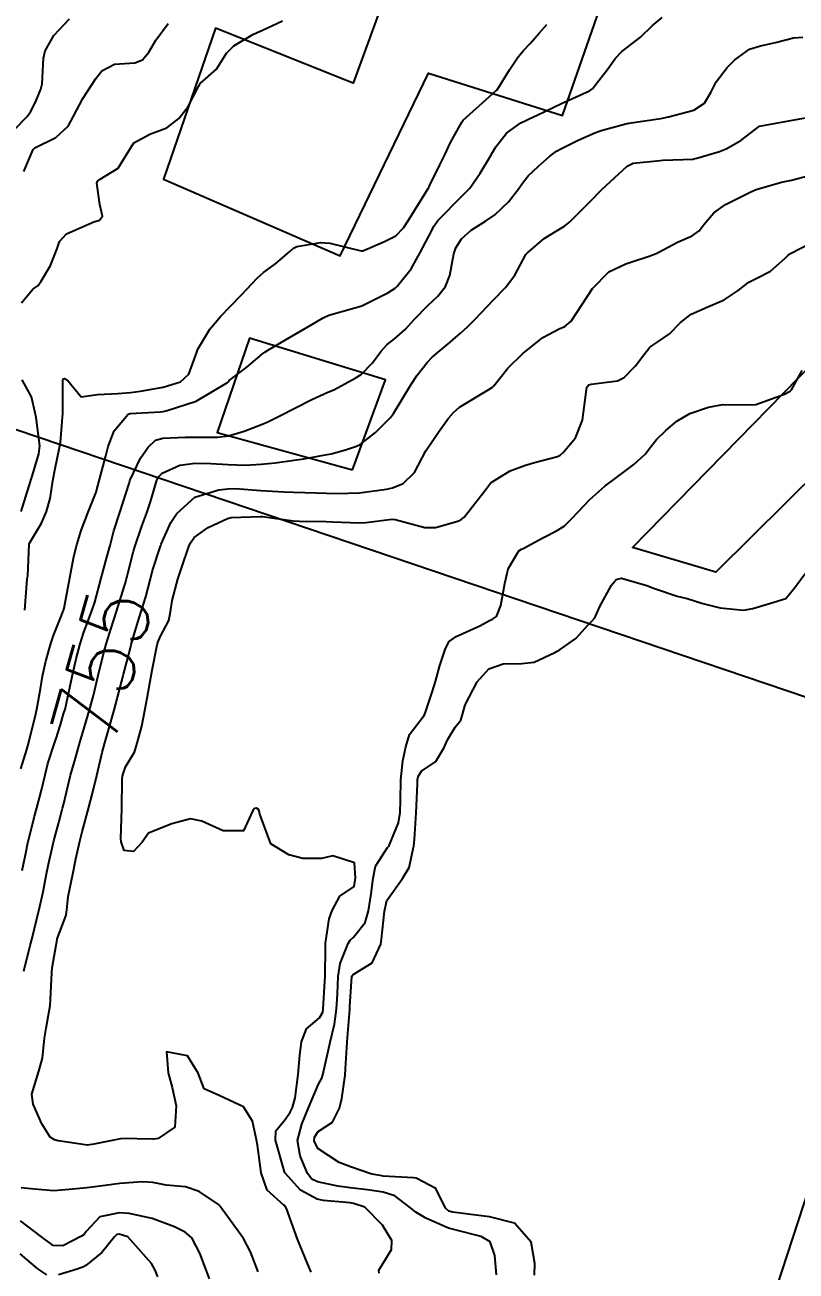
# Model space of a CAD drawing. Header units: metres. Extents: x 318500 to 325275, y 7408834 to 7428799.
# Drawn here: x 323935.6 to 323982.5, y 7420168.2 to 7420244 of the extents above; entities that cross this region are included whole.
import ezdxf
from ezdxf.enums import TextEntityAlignment as Align

# ---------------------------------------------------------------- set-up
doc = ezdxf.new("R2010")
doc.units = ezdxf.units.M
doc.header["$MEASUREMENT"] = 0
for name, color, linetype in [('Cemitério', 206, 'Continuous'), ('Cotas', 45, 'Continuous'), ('Curvas de Nivel 1m', 11, 'Continuous'), ('Curvas de Nivel 5m', 15, 'Continuous'), ('Edificações', 30, 'Continuous'), ('Vias Primárias', 230, 'Continuous')]:
    doc.layers.add(name, color=color, linetype=linetype)
doc.styles.add('Style-STANDARD', font='STANDARD.shx')

msp = doc.modelspace()

# ---------------------------------------------------------------- linework, layer by layer
at = {"layer": 'Cemitério'}
msp.add_lwpolyline([(323974.526, 7420146.416), (323992.042, 7420200.075), (323901.075, 7420230.882), (323879.8, 7420180.568), (323974.526, 7420146.416)], dxfattribs=at)
at = {"layer": 'Curvas de Nivel 1m', "flags": 128}
for points, elevation in [([(323934.254, 7420236.842), (323935.773, 7420238.407), (323935.989, 7420238.689), (323936.283, 7420239.275), (323936.623, 7420240.068), (323936.695, 7420240.396), (323936.778, 7420241.94), (323936.87, 7420242.395), (323937.405, 7420243.324), (323938.35, 7420244.338)], 749), ([(323935.392, 7420198.758), (323935.763, 7420199.929), (323935.868, 7420200.3), (323935.89, 7420200.399), (323936.265, 7420201.923), (323936.37, 7420202.394), (323936.586, 7420203.619), (323936.721, 7420204.391), (323936.916, 7420205.307), (323937.213, 7420206.386), (323937.382, 7420206.86), (323937.876, 7420208.082), (323937.958, 7420208.3), (323937.982, 7420208.378), (323938.023, 7420208.519), (323938.378, 7420210.373), (323938.626, 7420211.663), (323938.801, 7420212.367), (323939.067, 7420213.239), (323939.499, 7420214.357), (323939.972, 7420215.57), (323940.179, 7420216.347), (323940.555, 7420217.788), (323940.707, 7420218.34), (323941.06, 7420219.299), (323941.916, 7420220.322), (323942.04, 7420220.352), (323943.888, 7420220.455), (323944.042, 7420220.48), (323944.282, 7420220.536), (323946.048, 7420221.107), (323947.954, 7420222.242), (323948.009, 7420222.292), (323948.062, 7420222.358), (323949.138, 7420223.166), (323950.086, 7420223.983), (323950.221, 7420224.085), (323950.441, 7420224.215), (323951.473, 7420224.826), (323952.105, 7420225.19), (323952.739, 7420225.553), (323953.774, 7420226.165), (323954.122, 7420226.337), (323955.542, 7420226.73), (323956.128, 7420226.901), (323957.696, 7420227.677), (323958.139, 7420227.972), (323958.291, 7420228.108), (323959.113, 7420229.139), (323959.641, 7420230.088), (323959.822, 7420230.438), (323960.186, 7420231.121), (323960.513, 7420231.759), (323960.742, 7420232.075), (323962.215, 7420233.581), (323962.672, 7420234.053), (323963.314, 7420234.964), (323963.959, 7420236.034), (323964.066, 7420236.22), (323964.258, 7420236.56), (323964.905, 7420237.389), (323965.79, 7420238.015), (323966.118, 7420238.175), (323966.282, 7420238.255), (323966.773, 7420238.491), (323968.292, 7420239.213), (323969.949, 7420239.955), (323970.155, 7420240.099), (323970.305, 7420240.314), (323971.025, 7420241.238), (323971.542, 7420241.938), (323971.926, 7420242.344), (323972.341, 7420242.67), (323973.047, 7420243.223), (323973.761, 7420243.909), (323974.365, 7420244.42)], 753), ([(323935.446, 7420227.084), (323936.133, 7420227.908), (323936.432, 7420228.101), (323936.628, 7420228.395), (323937.207, 7420229.337), (323937.607, 7420230.386), (323937.752, 7420230.807), (323938.179, 7420231.281), (323939.827, 7420231.996), (323940.187, 7420232.097), (323940.359, 7420232.347), (323940.2, 7420233.049), (323940.008, 7420234.353), (323940.078, 7420234.496), (323940.224, 7420234.598), (323941.303, 7420235.265), (323941.959, 7420236.324), (323942.255, 7420236.8), (323943.233, 7420237.337), (323944.264, 7420237.717), (323945.002, 7420238.289), (323945.556, 7420239.006), (323946.222, 7420240.271), (323946.247, 7420240.324), (323946.302, 7420240.398), (323947.295, 7420241.276), (323947.902, 7420242.246), (323948.335, 7420242.704), (323949.492, 7420243.379), (323950.345, 7420243.769), (323951.296, 7420244.206)], 751), ([(323935.641, 7420208.404), (323935.784, 7420210.287), (323935.805, 7420210.401), (323935.818, 7420210.484), (323935.909, 7420212.4), (323935.914, 7420212.417), (323935.931, 7420212.468), (323936.663, 7420213.68), (323936.95, 7420214.39), (323937.172, 7420215.184), (323937.361, 7420216.386), (323937.456, 7420216.917), (323937.774, 7420218.382), (323937.802, 7420218.592), (323937.944, 7420220.381), (323937.949, 7420220.473), (323937.958, 7420222.381), (323937.979, 7420222.463), (323938.061, 7420222.476), (323938.239, 7420222.377), (323939.062, 7420221.376), (323940.052, 7420221.507), (323941.293, 7420221.572), (323942.053, 7420221.621), (323942.66, 7420221.708), (323944.056, 7420221.949), (323945.099, 7420222.284), (323945.61, 7420222.734), (323946.087, 7420224.076), (323946.133, 7420224.225), (323946.154, 7420224.269), (323946.891, 7420225.475), (323947.528, 7420226.249), (323948.126, 7420226.857), (323948.811, 7420227.555), (323949.44, 7420228.227), (323949.777, 7420228.593), (323950.15, 7420228.917), (323950.896, 7420229.471), (323951.738, 7420230.196), (323951.963, 7420230.404), (323952.175, 7420230.509), (323953.603, 7420230.744), (323954.178, 7420230.699), (323956.077, 7420230.235), (323956.172, 7420230.247), (323957.5, 7420230.801), (323958.186, 7420231.144), (323958.658, 7420231.638), (323958.95, 7420232.099), (323960.156, 7420234.027), (323960.181, 7420234.09), (323960.192, 7420234.118), (323960.221, 7420234.178), (323960.868, 7420235.454), (323961.157, 7420236.076), (323961.51, 7420236.823), (323962.19, 7420238.061), (323962.281, 7420238.175), (323963.879, 7420239.62), (323964.3, 7420239.997), (323964.319, 7420240.011), (323964.344, 7420240.03), (323965.098, 7420241.243), (323965.625, 7420242.017), (323965.944, 7420242.405), (323966.343, 7420242.846), (323966.888, 7420243.466), (323967.365, 7420243.995)], 752), ([(323935.474, 7420192.592), (323935.677, 7420193.536), (323935.829, 7420194.257), (323935.862, 7420194.398), (323936.232, 7420195.875), (323936.374, 7420196.393), (323936.663, 7420197.458), (323936.869, 7420198.389), (323937.046, 7420199.091), (323937.471, 7420200.383), (323937.544, 7420200.612), (323937.785, 7420201.38), (323938.019, 7420202.154), (323938.082, 7420202.376), (323938.171, 7420202.742), (323938.513, 7420204.37), (323938.76, 7420205.442), (323938.998, 7420206.363), (323939.211, 7420207.009), (323939.716, 7420208.352), (323939.885, 7420208.887), (323940.276, 7420210.344), (323940.631, 7420211.628), (323940.818, 7420212.337), (323941.055, 7420213.222), (323941.406, 7420214.328), (323941.978, 7420216.101), (323942.029, 7420216.27), (323942.047, 7420216.319), (323942.674, 7420217.639), (323943.132, 7420218.309), (323943.589, 7420218.731), (323944.018, 7420218.849), (323945.393, 7420218.906), (323946.02, 7420218.923), (323947.347, 7420218.923), (323948.021, 7420219.006), (323948.968, 7420219.289), (323950.032, 7420219.678), (323950.411, 7420219.838), (323951.134, 7420220.204), (323952.045, 7420220.686), (323953.075, 7420221.199), (323954.055, 7420221.645), (323954.413, 7420221.8), (323955.09, 7420222.15), (323955.716, 7420222.492), (323956.069, 7420222.731), (323956.77, 7420223.44), (323957.281, 7420224.122), (323957.663, 7420224.55), (323958.102, 7420224.893), (323958.751, 7420225.46), (323959.32, 7420226.092), (323960.128, 7420226.921), (323960.73, 7420227.478), (323961.209, 7420228.069), (323961.469, 7420228.748), (323961.707, 7420230.065), (323961.826, 7420230.412), (323962.184, 7420230.966), (323962.753, 7420231.49), (323963.628, 7420232.039), (323964.204, 7420232.433), (323965.026, 7420233.207), (323965.654, 7420234.016), (323965.88, 7420234.358), (323966.232, 7420234.796), (323966.852, 7420235.39), (323967.541, 7420235.991), (323967.953, 7420236.286), (323968.257, 7420236.462), (323969.267, 7420236.963), (323970.272, 7420237.407), (323970.67, 7420237.55), (323972.089, 7420237.932), (323972.241, 7420237.97), (323972.281, 7420237.982), (323972.346, 7420237.995), (323974.284, 7420238.28), (323974.763, 7420238.371), (323976.289, 7420238.792), (323976.936, 7420239.221), (323977.335, 7420239.86), (323977.652, 7420240.515), (323978.323, 7420241.384), (323978.553, 7420241.62), (323978.778, 7420241.843), (323979.671, 7420242.499), (323980.343, 7420242.702), (323981.261, 7420242.892), (323982.351, 7420243.174), (323982.907, 7420243.229)], 754), ([(323953.04, 7420168.165), (323952.813, 7420168.703), (323952.219, 7420170.177), (323951.549, 7420172.037), (323951.466, 7420172.189), (323951.431, 7420172.22), (323951.4, 7420172.235), (323950.37, 7420173.166), (323949.996, 7420174.211), (323949.777, 7420175.883), (323949.721, 7420176.216), (323949.467, 7420177.35), (323948.935, 7420178.225), (323947.487, 7420178.894), (323946.545, 7420179.309), (323946.165, 7420180.26), (323945.516, 7420181.327), (323944.244, 7420181.565), (323944.35, 7420180.287), (323944.6, 7420179.392), (323944.839, 7420178.28), (323944.748, 7420176.993), (323943.752, 7420176.295), (323943.495, 7420176.253), (323943.449, 7420176.249), (323941.478, 7420176.291), (323941.449, 7420176.286), (323939.843, 7420175.945), (323939.443, 7420175.885), (323937.662, 7420176.152), (323937.448, 7420176.218), (323937.17, 7420176.374), (323936.664, 7420177.18), (323936.139, 7420178.39), (323936.076, 7420178.985), (323936.498, 7420180.39), (323936.722, 7420181.178), (323936.839, 7420182.387), (323936.929, 7420182.996), (323937.174, 7420184.384), (323937.205, 7420184.743), (323937.272, 7420186.383), (323937.303, 7420186.664), (323937.596, 7420188.38), (323937.611, 7420188.429), (323938.144, 7420189.861), (323938.208, 7420190.371), (323938.275, 7420190.999), (323938.548, 7420192.367), (323938.748, 7420193.29), (323938.975, 7420194.361), (323939.118, 7420194.939), (323939.505, 7420196.353), (323939.729, 7420197.209), (323940.007, 7420198.346), (323940.344, 7420199.758), (323940.493, 7420200.339), (323940.78, 7420201.34), (323941.063, 7420202.331), (323941.515, 7420204.022), (323941.594, 7420204.323), (323941.637, 7420204.508), (323941.834, 7420205.266), (323942.055, 7420206.11), (323942.112, 7420206.317), (323942.511, 7420207.673), (323942.713, 7420208.312), (323942.99, 7420209.208), (323943.269, 7420210.306), (323943.406, 7420210.807), (323943.885, 7420212.3), (323943.895, 7420212.336), (323943.932, 7420212.417), (323944.522, 7420213.72), (323944.874, 7420214.286), (323945.97, 7420215.27), (323947.439, 7420215.712), (323947.975, 7420215.777), (323948.418, 7420215.793), (323949.975, 7420215.673), (323951.371, 7420215.596), (323951.974, 7420215.569), (323953.335, 7420215.531), (323953.974, 7420215.517), (323954.626, 7420215.501), (323955.974, 7420215.54), (323957.61, 7420215.749), (323957.977, 7420215.831), (323958.63, 7420216.1), (323959.313, 7420216.767), (323960.01, 7420218.08), (323960.828, 7420219.272), (323961.391, 7420220.066), (323961.686, 7420220.421), (323962.047, 7420220.736), (323963.829, 7420221.804), (323964.059, 7420221.948), (323964.144, 7420222.029), (323964.993, 7420223.1), (323965.905, 7420224.003), (323966.013, 7420224.079), (323966.092, 7420224.142), (323967.122, 7420224.972), (323968.113, 7420225.496), (323968.45, 7420225.64), (323968.831, 7420225.969), (323970.14, 7420227.95), (323971.129, 7420228.966), (323972.163, 7420229.454), (323972.525, 7420229.564), (323973.586, 7420229.909), (323974, 7420230.075), (323974.174, 7420230.163), (323975.306, 7420230.76), (323976.189, 7420231.157), (323976.607, 7420231.453), (323976.919, 7420231.863), (323977.507, 7420232.557), (323978.212, 7420233.057), (323979.762, 7420233.827), (323980.079, 7420233.965), (323980.223, 7420234.012), (323981.625, 7420234.403), (323982.231, 7420234.542), (323983.219, 7420234.796)], 756), ([(323957.163, 7420168.113), (323957.15, 7420168.306), (323957.348, 7420168.623), (323957.913, 7420169.55), (323957.947, 7420170.101), (323957.384, 7420171.027), (323956.304, 7420172.126), (323955.621, 7420172.356), (323955.402, 7420172.384), (323953.785, 7420172.537), (323953.405, 7420172.616), (323952.383, 7420173.148), (323951.456, 7420174.189), (323951.421, 7420174.271), (323950.868, 7420176.199), (323950.885, 7420176.773), (323951.469, 7420177.461), (323951.772, 7420177.889), (323951.898, 7420178.184), (323952.075, 7420178.771), (323952.247, 7420180.179), (323952.344, 7420181.351), (323952.46, 7420182.176), (323952.75, 7420182.963), (323953.552, 7420183.632), (323953.739, 7420183.976), (323953.771, 7420184.158), (323953.878, 7420185.856), (323953.886, 7420186.157), (323953.905, 7420187.857), (323953.913, 7420188.157), (323954.139, 7420189.648), (323954.323, 7420190.153), (323954.777, 7420191.02), (323955.655, 7420191.606), (323955.726, 7420192.139), (323955.674, 7420193.057), (323954.363, 7420193.47), (323953.677, 7420193.317), (323952.535, 7420193.319), (323951.68, 7420193.537), (323950.582, 7420194.207), (323949.93, 7420196.003), (323949.874, 7420196.218), (323949.821, 7420196.319), (323949.722, 7420196.38), (323949.589, 7420196.354), (323949.495, 7420196.222), (323948.933, 7420194.996), (323947.701, 7420194.988), (323946.395, 7420195.574), (323945.712, 7420195.723), (323944.577, 7420195.417), (323943.702, 7420195.083), (323943.161, 7420194.842), (323942.779, 7420194.309), (323942.251, 7420193.745), (323941.682, 7420193.805), (323941.487, 7420194.323), (323941.483, 7420194.533), (323941.529, 7420196.323), (323941.554, 7420198.138), (323941.581, 7420198.322), (323941.611, 7420198.453), (323941.748, 7420198.878), (323942.295, 7420199.782), (323942.467, 7420200.313), (323942.746, 7420201.35), (323942.935, 7420202.309), (323943.065, 7420203.05), (323943.296, 7420204.305), (323943.379, 7420204.752), (323943.685, 7420206.302), (323943.719, 7420206.435), (323943.857, 7420206.773), (323944.395, 7420207.769), (323944.492, 7420208.291), (323944.584, 7420208.987), (323944.944, 7420210.284), (323945.184, 7420211.008), (323945.614, 7420212.275), (323945.708, 7420212.499), (323945.938, 7420212.821), (323946.786, 7420213.419), (323947.956, 7420213.973), (323948.171, 7420214.024), (323949.958, 7420214.094), (323950.087, 7420214.089), (323951.955, 7420213.835), (323952.334, 7420213.805), (323953.954, 7420213.783), (323954.339, 7420213.772), (323955.954, 7420213.715), (323956.352, 7420213.736), (323957.957, 7420213.938), (323958.15, 7420213.914), (323959.95, 7420213.424), (323960.6, 7420213.424), (323961.956, 7420213.807), (323962.13, 7420213.885), (323962.338, 7420214.054), (323963.575, 7420215.635), (323963.871, 7420216.032), (323963.917, 7420216.095), (323963.982, 7420216.163), (323965.137, 7420216.869), (323965.998, 7420217.203), (323966.618, 7420217.376), (323968.006, 7420217.742), (323968.162, 7420217.823), (323968.356, 7420217.975), (323969.107, 7420218.88), (323969.536, 7420219.958), (323969.755, 7420221.653), (323969.794, 7420221.954), (323969.921, 7420222.094), (323970.063, 7420222.133), (323971.663, 7420222.329), (323972.069, 7420222.535), (323972.755, 7420223.244), (323973.251, 7420223.913), (323973.621, 7420224.383), (323974.102, 7420224.704), (323974.808, 7420225.191), (323975.489, 7420225.879), (323976.125, 7420226.391), (323977.145, 7420226.845), (323978.134, 7420227.264), (323978.994, 7420227.837), (323979.635, 7420228.34), (323980.152, 7420228.605), (323980.954, 7420229.012), (323981.844, 7420229.795), (323982.008, 7420229.957), (323982.174, 7420230.069), (323983.3, 7420230.662)], 757), ([(323935.414, 7420214.408), (323935.978, 7420216.229), (323936.023, 7420216.356), (323936.038, 7420216.399), (323936.498, 7420217.9), (323936.544, 7420218.395), (323936.324, 7420220.1), (323936.276, 7420220.398), (323936.044, 7420221.36), (323935.472, 7420222.409)], 751), ([(323964.293, 7420168.016), (323964.194, 7420169.181), (323963.923, 7420170.022), (323963.375, 7420170.351), (323962.967, 7420170.445), (323961.382, 7420170.85), (323960, 7420171.465), (323959.396, 7420171.811), (323959.066, 7420172.085), (323958.131, 7420172.823), (323957.409, 7420173.034), (323956.457, 7420173.171), (323955.412, 7420173.302), (323954.664, 7420173.399), (323953.415, 7420173.664), (323953.079, 7420173.827), (323952.814, 7420174.169), (323952.364, 7420175.249), (323952.216, 7420176.179), (323952.479, 7420177.161), (323952.887, 7420178.169), (323953.494, 7420179.595), (323953.687, 7420179.969), (323953.755, 7420180.157), (323954.065, 7420181.612), (323954.187, 7420182.153), (323954.453, 7420183.245), (323954.576, 7420184.15), (323954.637, 7420185.081), (323954.684, 7420186.149), (323954.804, 7420186.936), (323955.298, 7420188.143), (323955.414, 7420188.341), (323955.616, 7420188.539), (323956.328, 7420189.431), (323956.53, 7420190.127), (323956.696, 7420191.17), (323956.801, 7420192.123), (323956.948, 7420192.843), (323957.688, 7420193.975), (323957.748, 7420194.051), (323957.778, 7420194.109), (323958.337, 7420195.475), (323958.442, 7420196.099), (323958.465, 7420196.837), (323958.496, 7420198.099), (323958.615, 7420199.239), (323958.784, 7420200.095), (323959.018, 7420200.854), (323959.797, 7420201.874), (323959.893, 7420201.984), (323959.939, 7420202.079), (323960.415, 7420203.473), (323960.588, 7420204.072), (323960.857, 7420205.048), (323961.202, 7420206.066), (323961.418, 7420206.503), (323961.861, 7420206.806), (323963.29, 7420207.458), (323963.876, 7420207.767), (323964.056, 7420207.849), (323964.308, 7420208.024), (323964.562, 7420208.695), (323964.801, 7420210.016), (323965.02, 7420210.907), (323965.649, 7420212.004), (323965.827, 7420212.106), (323965.932, 7420212.157), (323967.125, 7420212.806), (323967.949, 7420213.229), (323968.412, 7420213.514), (323968.886, 7420213.966), (323969.972, 7420215.133), (323970.892, 7420215.936), (323971.505, 7420216.41), (323971.993, 7420216.773), (323972.653, 7420217.26), (323973.346, 7420217.907), (323973.639, 7420218.28), (323974.023, 7420218.766), (323974.597, 7420219.326), (323975.259, 7420219.882), (323976.045, 7420220.357), (323977.178, 7420220.729), (323978.051, 7420220.904), (323979.096, 7420220.88), (323980.051, 7420220.902), (323981.794, 7420221.531), (323982.059, 7420221.66), (323982.137, 7420221.711), (323982.229, 7420221.788), (323982.886, 7420222.974)], 758), ([(323966.61, 7420167.987), (323966.638, 7420168.7), (323966.407, 7420169.99), (323965.387, 7420171.149), (323963.878, 7420171.537), (323963.394, 7420171.598), (323961.632, 7420171.821), (323961.397, 7420171.88), (323961.194, 7420172.062), (323960.61, 7420173.266), (323959.418, 7420173.895), (323959.25, 7420173.915), (323957.419, 7420174.018), (323957.331, 7420174.024), (323956.722, 7420174.12), (323955.426, 7420174.571), (323954.735, 7420174.843), (323953.443, 7420175.696), (323953.223, 7420176.163), (323953.246, 7420176.37), (323953.458, 7420176.722), (323954.335, 7420177.283), (323954.756, 7420178.147), (323954.903, 7420178.729), (323955.098, 7420180.144), (323955.12, 7420180.53), (323955.221, 7420182.143), (323955.246, 7420182.431), (323955.381, 7420184.142), (323955.393, 7420184.311), (323955.52, 7420186.141), (323955.529, 7420186.192), (323955.582, 7420186.257), (323956.75, 7420186.965), (323957.266, 7420188.115), (323957.313, 7420188.416), (323957.506, 7420190.112), (323957.647, 7420190.762), (323958.596, 7420192.096), (323958.994, 7420192.767), (323959.275, 7420194.086), (323959.315, 7420194.466), (323959.429, 7420196.084), (323959.501, 7420197.847), (323959.506, 7420198.084), (323959.541, 7420198.285), (323959.748, 7420198.617), (323960.622, 7420199.206), (323961.114, 7420200.067), (323961.32, 7420200.521), (323961.789, 7420201.298), (323962.125, 7420201.725), (323962.242, 7420202.053), (323962.396, 7420202.641), (323963.122, 7420204.04), (323963.832, 7420204.844), (323964.704, 7420205.15), (323965.837, 7420205.155), (323966.583, 7420205.249), (323967.848, 7420205.822), (323967.944, 7420205.883), (323968.112, 7420205.976), (323969.132, 7420206.69), (323969.873, 7420207.502), (323970.093, 7420207.73), (323970.282, 7420207.944), (323970.579, 7420208.631), (323971.282, 7420209.929), (323971.571, 7420210.259), (323971.906, 7420210.348), (323973.435, 7420209.905), (323973.898, 7420209.713), (323975.271, 7420209.257), (323975.892, 7420209.11), (323976.846, 7420208.812), (323977.887, 7420208.54), (323979.306, 7420208.405), (323979.887, 7420208.503), (323980.891, 7420208.806), (323981.893, 7420209.114), (323982.427, 7420209.782), (323983.059, 7420210.626)], 759), ([(323946.867, 7420167.779), (323946.687, 7420168.25), (323946.276, 7420169.336), (323945.792, 7420170.264), (323945.375, 7420170.615), (323944.728, 7420170.928), (323943.387, 7420171.431), (323941.973, 7420171.73), (323941.392, 7420171.781), (323940.197, 7420171.528), (323939.375, 7420170.651), (323939.255, 7420170.468), (323939.091, 7420170.353), (323937.941, 7420169.784), (323937.361, 7420169.788), (323936.579, 7420170.382), (323935.383, 7420171.298)], 754), ([(323943.729, 7420167.893), (323943.557, 7420168.288), (323943.346, 7420168.708), (323941.894, 7420170.312), (323941.372, 7420170.486), (323941.228, 7420170.467), (323941.093, 7420170.324), (323940.316, 7420169.375), (323939.343, 7420168.573), (323939.2, 7420168.494), (323938.813, 7420168.355), (323937.685, 7420168.018)], 753), ([(323936.974, 7420168.013), (323936.434, 7420168.384), (323935.353, 7420169.284)], 753)]:
    msp.add_lwpolyline(points, dxfattribs=dict(at, elevation=elevation))
at = {"layer": 'Curvas de Nivel 5m', "flags": 128}
for points, elevation in [([(323935.579, 7420235.06), (323936.154, 7420236.401), (323936.251, 7420236.49), (323937.527, 7420237.118), (323938.264, 7420237.821), (323938.583, 7420238.375), (323939.156, 7420239.498), (323939.725, 7420240.359), (323939.958, 7420240.703), (323940.312, 7420241.179), (323941.085, 7420241.572), (323942.32, 7420241.664), (323942.8, 7420241.838), (323943.178, 7420242.312), (323943.604, 7420243.041), (323944.348, 7420244.062)], 750), ([(323935.581, 7420186.461), (323935.969, 7420188.032), (323936.057, 7420188.396), (323936.371, 7420189.651), (323936.552, 7420190.391), (323936.746, 7420191.292), (323936.964, 7420192.387), (323937.086, 7420192.968), (323937.413, 7420194.383), (323937.468, 7420194.607), (323937.707, 7420195.506), (323937.892, 7420196.203), (323937.938, 7420196.377), (323938.005, 7420196.658), (323938.422, 7420198.37), (323938.722, 7420199.399), (323938.989, 7420200.362), (323939.161, 7420200.977), (323939.573, 7420202.353), (323939.809, 7420203.225), (323940.085, 7420204.346), (323940.425, 7420205.757), (323940.586, 7420206.339), (323940.893, 7420207.306), (323941.21, 7420208.33), (323941.79, 7420210.213), (323941.824, 7420210.321), (323941.838, 7420210.384), (323941.905, 7420210.638), (323942.25, 7420211.991), (323942.345, 7420212.316), (323942.758, 7420213.502), (323943.052, 7420214.309), (323943.279, 7420214.995), (323943.668, 7420216.303), (323943.771, 7420216.514), (323943.986, 7420216.729), (323945.067, 7420217.211), (323945.996, 7420217.33), (323946.935, 7420217.317), (323947.995, 7420217.253), (323949.004, 7420217.221), (323949.996, 7420217.27), (323950.852, 7420217.352), (323952, 7420217.508), (323952.586, 7420217.597), (323954.005, 7420217.857), (323954.256, 7420217.908), (323955.133, 7420218.149), (323955.792, 7420218.364), (323956.015, 7420218.471), (323956.959, 7420219.193), (323957.859, 7420220.113), (323958.042, 7420220.36), (323959.088, 7420222.095), (323959.474, 7420222.683), (323960.081, 7420223.452), (323960.394, 7420223.768), (323960.755, 7420224.073), (323961.486, 7420224.679), (323962.108, 7420225.232), (323962.542, 7420225.625), (323962.971, 7420226.047), (323964.132, 7420227.273), (323964.854, 7420228.019), (323965.41, 7420228.752), (323966.089, 7420230.011), (323966.123, 7420230.058), (323966.171, 7420230.105), (323967.2, 7420230.979), (323968.194, 7420231.593), (323968.439, 7420231.734), (323968.745, 7420231.972), (323970.215, 7420233.455), (323970.452, 7420233.713), (323970.684, 7420233.945), (323971.483, 7420234.686), (323972.242, 7420235.378), (323972.613, 7420235.556), (323974.247, 7420235.732), (323974.403, 7420235.742), (323976.249, 7420235.808), (323976.299, 7420235.82), (323976.467, 7420235.868), (323977.846, 7420236.264), (323978.259, 7420236.429), (323979.153, 7420236.951), (323980.28, 7420237.82), (323982.284, 7420238.184), (323983.644, 7420238.418)], 755), ([(323949.821, 7420168.205), (323949.358, 7420169.413), (323948.937, 7420170.224), (323947.626, 7420172.008), (323947.443, 7420172.24), (323947.4, 7420172.284), (323946.228, 7420173.077), (323945.411, 7420173.362), (323944.223, 7420173.47), (323943.413, 7420173.616), (323942.784, 7420173.67), (323941.412, 7420173.56), (323940.524, 7420173.446), (323939.409, 7420173.3), (323938.556, 7420173.211), (323937.408, 7420173.126), (323936.238, 7420173.217), (323935.409, 7420173.29)], 755)]:
    msp.add_lwpolyline(points, dxfattribs=dict(at, elevation=elevation))
at = {"layer": 'Edificações'}
for points in [[(323967.161, 7420251.538), (323960.504, 7420253.862), (323955.589, 7420240.419), (323947.233, 7420243.763), (323944.067, 7420234.596), (323954.805, 7420229.933), (323960.169, 7420241.037), (323968.312, 7420238.455), (323970.71, 7420245.318), (323965.475, 7420247.061), (323967.161, 7420251.538)], [(323955.545, 7420216.926), (323957.565, 7420222.394), (323949.29, 7420224.933), (323947.335, 7420219.204), (323955.545, 7420216.926)]]:
    msp.add_lwpolyline(points, close=True, dxfattribs=at)
at = {"layer": 'Vias Primárias'}
for points in [[(323415.833, 7419583.302), (323419.047, 7419572.746), (323421.03, 7419562.086), (323421.351, 7419557.374), (323421.618, 7419546.016), (323420.655, 7419534.774), (323419.854, 7419529.552), (323419.495, 7419524.986, 0.238184), (323422.135, 7419522.665), (323425.333, 7419521.775), (323439.384, 7419519.04), (323447.038, 7419517.341, 0.392019), (323449.506, 7419518.783), (323449.894, 7419520.081), (323454.112, 7419536.783), (323456.933, 7419548.508), (323462.14, 7419572.405), (323463.204, 7419579.599, 0.075507), (323463.151, 7419593.445, 0), (323461.926, 7419601.304, 0.173993), (323443.828, 7419629.608, 0.279998), (323404.325, 7419640.182, 0.277838)], [(323958.451, 7420335.136), (323941.374, 7420330.109), (323938.065, 7420329.267, 0.31465), (323934.651, 7420325.309, 0.066989), (323934.92, 7420316.776, 0), (323936.242, 7420308.849), (323937.652, 7420304.582), (323941.581, 7420294.73, -0.266748), (323939.281, 7420278.615, 0), (323933.27, 7420270.921), (323925.552, 7420264.916), (323916.831, 7420257.269), (323908.786, 7420249.716), (323903.442, 7420244.43, 0.13903), (323898.134, 7420235.039), (323896.106, 7420227.945), (323893.312, 7420219.103), (323890.673, 7420210.164), (323887.449, 7420200.861), (323884.01, 7420191.678), (323880.203, 7420182.68), (323875.814, 7420174.941), (323874.488, 7420171.036), (323869.884, 7420161.124)], [(323715.644, 7420145.548, 0), (323709.04, 7420132.939)], [(323840.737, 7420005.613, 0), (323839.679, 7420000.995, -0.226003)], [(323831.088, 7420001.787, 0), (323833.844, 7420008.443, 0.220888)], [(324088.173, 7420268.461), (324082.879, 7420285.835), (324080.102, 7420294.45, 0.316703), (324075.774, 7420297.71), (324069.956, 7420298.348, 0.233807), (324063.357, 7420295.938), (324051.352, 7420284.23), (324036.148, 7420268.887), (324020.378, 7420253.046), (324005.747, 7420238.843), (323990.407, 7420223.367), (323977.622, 7420210.718), (323972.569, 7420212.206), (323985.435, 7420225.362), (324006.542, 7420246.239), (324025.357, 7420266.049), (324042.043, 7420282.513), (324058.273, 7420298.894), (324069.406, 7420310.717), (324071.668, 7420313.673, 0.186381), (324072.96, 7420318.092), (324071.156, 7420323.715), (324069.74, 7420328.89), (324064.849, 7420342.149, 0.276527)]]:
    msp.add_lwpolyline(points, format="xyb", dxfattribs=at)

# ---------------------------------------------------------------- texts
at = {"layer": 'Cotas', "style": 'Style-STANDARD'}
msp.add_text('755', height=4, rotation=74.33679, dxfattribs=at).set_placement((323940.323, 7420205.012, 755), align=Align.MIDDLE_CENTER)

doc.saveas('drawing.dxf')
